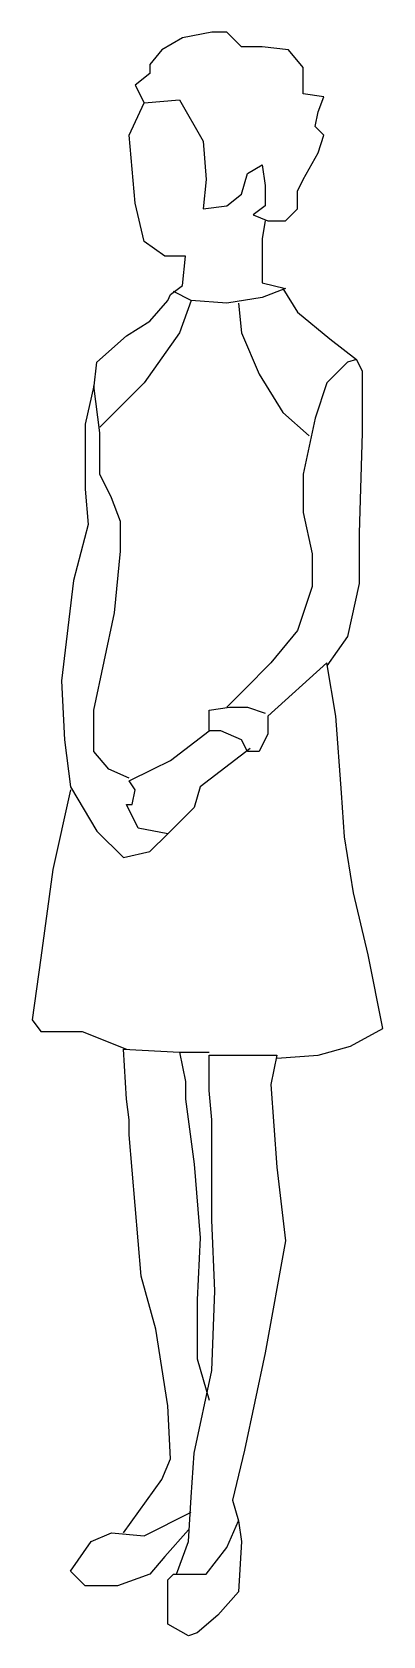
# Model space of a CAD drawing. Extents: x -15.47 to -15.12, y -0.02 to 1.59.
import ezdxf

# ---------------------------------------------------------------- set-up
doc = ezdxf.new("R2010")
doc.units = 0
doc.header["$MEASUREMENT"] = 0
doc.layers.get('0').update_dxf_attribs({"linetype": 'CONTINUOUS'})

msp = doc.modelspace()

# ---------------------------------------------------------------- linework, layer by layer
for p, q in [((-15.319, 1.5861), (-15.3398, 1.5742)), ((-15.2893, 1.592), (-15.319, 1.5861)), ((-15.2744, 1.592), (-15.2893, 1.592)), ((-15.2596, 1.5772), (-15.2744, 1.592)), ((-15.3398, 1.5742), (-15.3517, 1.5594)), ((-15.2388, 1.5772), (-15.2596, 1.5772)), ((-15.212, 1.5742), (-15.2388, 1.5772)), ((-15.1972, 1.5564), (-15.212, 1.5742)), ((-15.3517, 1.5594), (-15.3517, 1.5504)), ((-15.1972, 1.5297), (-15.1972, 1.5564)), ((-15.3517, 1.5504), (-15.3665, 1.5386)), ((-15.3665, 1.5386), (-15.3576, 1.5207)), ((-15.3725, 1.4881), (-15.3576, 1.5207)), ((-15.3576, 1.5207), (-15.322, 1.5237)), ((-15.322, 1.5237), (-15.2982, 1.4821)), ((-15.1764, 1.5267), (-15.1972, 1.5297)), ((-15.1823, 1.5118), (-15.1764, 1.5267)), ((-15.1853, 1.497), (-15.1823, 1.5118)), ((-15.3665, 1.4198), (-15.3725, 1.4881)), ((-15.1764, 1.4881), (-15.1853, 1.497)), ((-15.1823, 1.4702), (-15.1764, 1.4881)), ((-15.2982, 1.4821), (-15.2952, 1.4435)), ((-15.2536, 1.4494), (-15.2388, 1.4584)), ((-15.2388, 1.4584), (-15.2358, 1.4376)), ((-15.1972, 1.4435), (-15.1823, 1.4702)), ((-15.2952, 1.4435), (-15.2982, 1.4138)), ((-15.2596, 1.4287), (-15.2536, 1.4494)), ((-15.2031, 1.4316), (-15.1972, 1.4435)), ((-15.2744, 1.4168), (-15.2596, 1.4287)), ((-15.2358, 1.4376), (-15.2358, 1.4168)), ((-15.2031, 1.4138), (-15.2031, 1.4316)), ((-15.3576, 1.3811), (-15.3665, 1.4198)), ((-15.2982, 1.4138), (-15.2744, 1.4168)), ((-15.2358, 1.4168), (-15.2477, 1.4079)), ((-15.2477, 1.4079), (-15.2328, 1.4019)), ((-15.215, 1.4019), (-15.2031, 1.4138)), ((-15.2358, 1.4019), (-15.2388, 1.3841)), ((-15.2328, 1.4019), (-15.215, 1.4019)), ((-15.3368, 1.3663), (-15.3576, 1.3811)), ((-15.2388, 1.3841), (-15.2388, 1.3395)), ((-15.316, 1.3663), (-15.3368, 1.3663)), ((-15.319, 1.3366), (-15.316, 1.3663)), ((-15.3338, 1.3217), (-15.3309, 1.3277)), ((-15.3309, 1.3277), (-15.319, 1.3366)), ((-15.3101, 1.3217), (-15.3279, 1.3306)), ((-15.2388, 1.3395), (-15.215, 1.3336)), ((-15.215, 1.3336), (-15.2388, 1.3247)), ((-15.218, 1.3336), (-15.2031, 1.3098)), ((-15.3517, 1.3009), (-15.3338, 1.3217)), ((-15.3101, 1.3217), (-15.322, 1.2891)), ((-15.2744, 1.3188), (-15.3101, 1.3217)), ((-15.2388, 1.3247), (-15.2744, 1.3188)), ((-15.2625, 1.3188), (-15.2596, 1.2891)), ((-15.2031, 1.3098), (-15.1705, 1.2831)), ((-15.3754, 1.2861), (-15.3517, 1.3009)), ((-15.4051, 1.2593), (-15.3754, 1.2861)), ((-15.322, 1.2891), (-15.3576, 1.2386)), ((-15.2596, 1.2891), (-15.2418, 1.2475)), ((-15.1705, 1.2831), (-15.1437, 1.2623)), ((-15.1437, 1.2623), (-15.1526, 1.2593)), ((-15.1437, 1.2623), (-15.1378, 1.2504)), ((-15.4081, 1.2326), (-15.4051, 1.2593)), ((-15.2418, 1.2475), (-15.218, 1.2089)), ((-15.1526, 1.2593), (-15.1734, 1.2386)), ((-15.1378, 1.2504), (-15.1378, 1.1881)), ((-15.4081, 1.2356), (-15.417, 1.197)), ((-15.4022, 1.1881), (-15.4081, 1.2356)), ((-15.3576, 1.2386), (-15.4022, 1.194)), ((-15.1734, 1.2386), (-15.1853, 1.2029)), ((-15.417, 1.197), (-15.417, 1.1316)), ((-15.218, 1.2089), (-15.1913, 1.1851)), ((-15.1853, 1.2029), (-15.1972, 1.1465)), ((-15.4022, 1.1465), (-15.4022, 1.1881)), ((-15.1378, 1.1881), (-15.1408, 1.0871)), ((-15.417, 1.1316), (-15.414, 1.096)), ((-15.3903, 1.1227), (-15.4022, 1.1465)), ((-15.1972, 1.1465), (-15.1972, 1.1079)), ((-15.3814, 1.0989), (-15.3903, 1.1227)), ((-15.3814, 1.0692), (-15.3814, 1.0989)), ((-15.1972, 1.1079), (-15.1883, 1.0663)), ((-15.414, 1.096), (-15.4289, 1.0395)), ((-15.1408, 1.0871), (-15.1408, 1.0366)), ((-15.3873, 1.0069), (-15.3814, 1.0692)), ((-15.1883, 1.0663), (-15.1883, 1.0336)), ((-15.4289, 1.0395), (-15.4408, 0.9385)), ((-15.1408, 1.0366), (-15.1526, 0.9831)), ((-15.1883, 1.0336), (-15.2031, 0.989)), ((-15.4081, 0.9088), (-15.3873, 1.0069)), ((-15.2031, 0.989), (-15.2299, 0.9564)), ((-15.1526, 0.9831), (-15.1734, 0.9534)), ((-15.2299, 0.9564), (-15.2566, 0.9296)), ((-15.1734, 0.9564), (-15.2328, 0.9029)), ((-15.1645, 0.9029), (-15.1734, 0.9564)), ((-15.4408, 0.9385), (-15.4378, 0.8791)), ((-15.2566, 0.9296), (-15.2744, 0.9118)), ((-15.4081, 0.8673), (-15.4081, 0.9088)), ((-15.2922, 0.9088), (-15.2715, 0.9118)), ((-15.2922, 0.8881), (-15.2922, 0.9088)), ((-15.2715, 0.9118), (-15.2536, 0.9118)), ((-15.2536, 0.9118), (-15.2358, 0.9059)), ((-15.2328, 0.9029), (-15.2328, 0.8851)), ((-15.1586, 0.8257), (-15.1645, 0.9029)), ((-15.4378, 0.8791), (-15.4319, 0.8316)), ((-15.3309, 0.8583), (-15.2922, 0.8881)), ((-15.2804, 0.8881), (-15.2922, 0.8881)), ((-15.2596, 0.8791), (-15.2804, 0.8881)), ((-15.2536, 0.8673), (-15.2596, 0.8791)), ((-15.2328, 0.8851), (-15.2418, 0.8673)), ((-15.3932, 0.8494), (-15.4081, 0.8673)), ((-15.3487, 0.8494), (-15.3309, 0.8583)), ((-15.2507, 0.8702), (-15.3012, 0.8316)), ((-15.2418, 0.8673), (-15.2536, 0.8673)), ((-15.3725, 0.8405), (-15.3932, 0.8494)), ((-15.3725, 0.8376), (-15.3487, 0.8494)), ((-15.4319, 0.8286), (-15.4497, 0.7484)), ((-15.4319, 0.8316), (-15.4051, 0.7871)), ((-15.3665, 0.8286), (-15.3725, 0.8376)), ((-15.3695, 0.8138), (-15.3665, 0.8286)), ((-15.3012, 0.8316), (-15.3071, 0.8108)), ((-15.1556, 0.7811), (-15.1586, 0.8257)), ((-15.3635, 0.79), (-15.3754, 0.8138)), ((-15.3754, 0.8138), (-15.3695, 0.8138)), ((-15.3071, 0.8108), (-15.3249, 0.793)), ((-15.3249, 0.793), (-15.3338, 0.7841)), ((-15.4051, 0.7871), (-15.3784, 0.7603)), ((-15.3338, 0.7841), (-15.3635, 0.79)), ((-15.3517, 0.7663), (-15.3338, 0.7841)), ((-15.1467, 0.7247), (-15.1556, 0.7811)), ((-15.3784, 0.7603), (-15.3517, 0.7663)), ((-15.4497, 0.7484), (-15.4616, 0.6593)), ((-15.1319, 0.6623), (-15.1467, 0.7247)), ((-15.4616, 0.6593), (-15.4705, 0.597)), ((-15.117, 0.588), (-15.1319, 0.6623)), ((-15.4705, 0.597), (-15.4616, 0.5851)), ((-15.4616, 0.5851), (-15.4378, 0.5851)), ((-15.4378, 0.5851), (-15.42, 0.5851)), ((-15.42, 0.5851), (-15.3754, 0.5673)), ((-15.1497, 0.5702), (-15.117, 0.588)), ((-15.3754, 0.5168), (-15.3784, 0.5673)), ((-15.3784, 0.5673), (-15.322, 0.5643)), ((-15.1823, 0.5613), (-15.1497, 0.5702)), ((-15.322, 0.5643), (-15.2922, 0.5643)), ((-15.322, 0.5643), (-15.316, 0.5346)), ((-15.2922, 0.5613), (-15.2239, 0.5613)), ((-15.2922, 0.5257), (-15.2922, 0.5613)), ((-15.2239, 0.5613), (-15.2299, 0.5316)), ((-15.2239, 0.5583), (-15.1823, 0.5613)), ((-15.316, 0.5346), (-15.316, 0.5168)), ((-15.2893, 0.496), (-15.2922, 0.5257)), ((-15.2299, 0.5316), (-15.2239, 0.4484)), ((-15.3725, 0.496), (-15.3754, 0.5168)), ((-15.316, 0.5168), (-15.3071, 0.4514)), ((-15.3725, 0.4811), (-15.3725, 0.496)), ((-15.2893, 0.4573), (-15.2893, 0.496)), ((-15.3665, 0.4098), (-15.3725, 0.4811)), ((-15.2893, 0.4217), (-15.2893, 0.4573)), ((-15.3071, 0.4514), (-15.3012, 0.3771)), ((-15.2239, 0.4484), (-15.215, 0.3742)), ((-15.2893, 0.395), (-15.2893, 0.4217)), ((-15.3606, 0.3385), (-15.3665, 0.4098)), ((-15.2863, 0.3237), (-15.2893, 0.395)), ((-15.3012, 0.3771), (-15.3041, 0.3148)), ((-15.215, 0.3742), (-15.2358, 0.2613)), ((-15.3457, 0.2851), (-15.3606, 0.3385)), ((-15.2893, 0.2435), (-15.2863, 0.3237)), ((-15.3041, 0.3148), (-15.3041, 0.2554)), ((-15.3338, 0.2078), (-15.3457, 0.2851)), ((-15.2358, 0.2613), (-15.2566, 0.1633)), ((-15.3071, 0.1603), (-15.2893, 0.2435)), ((-15.3041, 0.2554), (-15.2922, 0.2138)), ((-15.3309, 0.1544), (-15.3338, 0.2078)), ((-15.2566, 0.1633), (-15.2685, 0.1128)), ((-15.3398, 0.1336), (-15.3309, 0.1544)), ((-15.3101, 0.1158), (-15.3071, 0.1603)), ((-15.3784, 0.0801), (-15.3398, 0.1336)), ((-15.313, 0.0712), (-15.3101, 0.1158)), ((-15.3576, 0.0771), (-15.3101, 0.1009)), ((-15.2685, 0.1128), (-15.2625, 0.092)), ((-15.313, 0.0831), (-15.3368, 0.0563)), ((-15.2744, 0.0653), (-15.2625, 0.092)), ((-15.2625, 0.092), (-15.2596, 0.0712)), ((-15.4319, 0.0415), (-15.4111, 0.0712)), ((-15.4111, 0.0712), (-15.3903, 0.0801)), ((-15.3903, 0.0801), (-15.3576, 0.0771)), ((-15.3249, 0.0385), (-15.313, 0.0712)), ((-15.2952, 0.0385), (-15.2744, 0.0653)), ((-15.2596, 0.0712), (-15.2625, 0.0207)), ((-15.3368, 0.0563), (-15.3517, 0.0385)), ((-15.417, 0.0266), (-15.4319, 0.0415)), ((-15.3517, 0.0385), (-15.3843, 0.0266)), ((-15.3338, 0.0326), (-15.3279, 0.0385)), ((-15.3338, 0.0237), (-15.3338, 0.0326)), ((-15.3279, 0.0385), (-15.316, 0.0385)), ((-15.316, 0.0385), (-15.2952, 0.0385)), ((-15.3843, 0.0266), (-15.417, 0.0266)), ((-15.3338, -0.012), (-15.3338, 0.0237)), ((-15.2625, 0.0207), (-15.2833, -0.0031)), ((-15.313, -0.0239), (-15.3338, -0.012)), ((-15.2833, -0.0031), (-15.3041, -0.0209)), ((-15.3041, -0.0209), (-15.313, -0.0239))]:
    msp.add_line(p, q)

doc.saveas('drawing.dxf')
